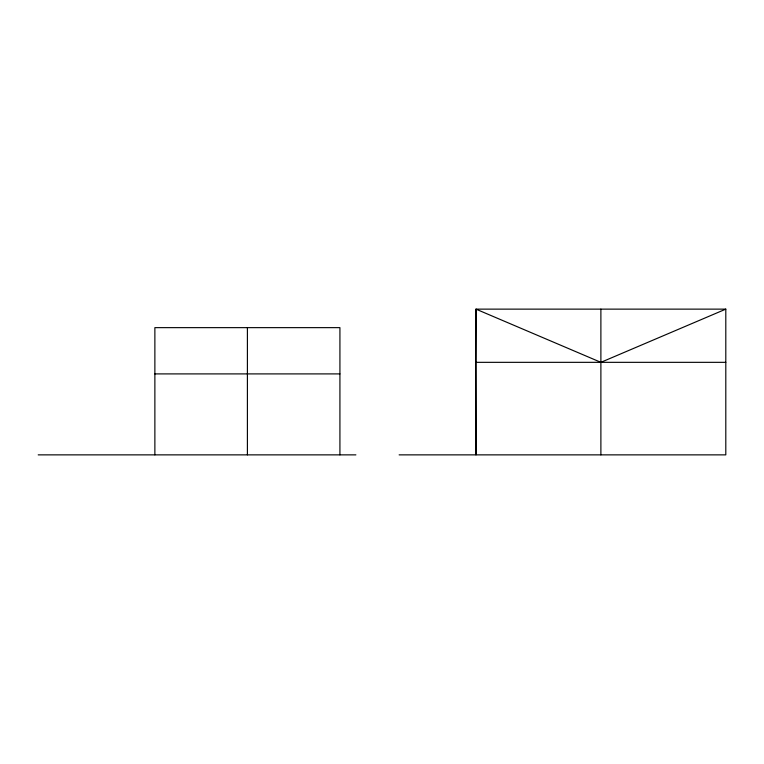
<?xml version="1.0" encoding="UTF-8"?>
<svg xmlns="http://www.w3.org/2000/svg" width="764" height="764" viewBox="0 0 764 764"><rect width="100%" height="100%" fill="white"/><g stroke="black" fill="none" stroke-linecap="round" stroke-linejoin="round"><path stroke-width="1.15" d="M725.8 309.133L600.886 362.337L475.972 309.133L475.972 454.866L475.695 362.337L475.972 309.133L725.8 309.133L725.8 454.866L399.123 454.866M725.8 362.337L475.695 362.337M154.872 373.902L339.923 373.902M38.2 454.866L355.89 454.866M600.886 309.133L600.886 454.866M339.923 454.866L339.923 327.641L154.872 327.641L154.872 454.866M247.402 327.641L247.402 454.866"/></g></svg>
